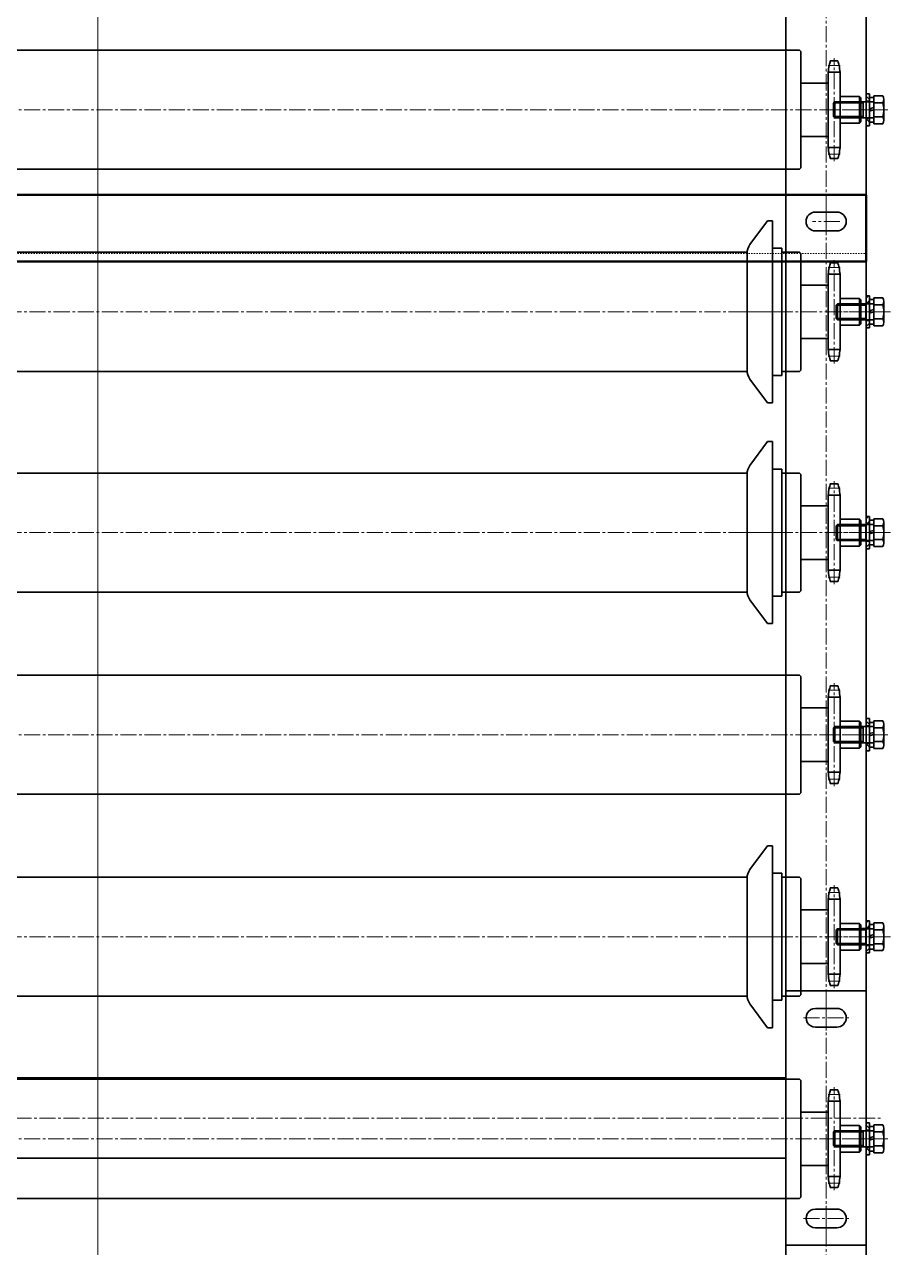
# Model space of a CAD drawing. Header units: millimetres. Extents: x -67280 to 67280, y -47520 to 47520.
# Drawn here: x -47303 to -46656, y -8034 to -7120 of the extents above; entities that cross this region are included whole.
import ezdxf

# ---------------------------------------------------------------- set-up
doc = ezdxf.new("R2010")
doc.units = ezdxf.units.MM
doc.linetypes.add('点画线', pattern=[18, 12, -2, 2, -2])
doc.linetypes.add('虚线', pattern=[2, 1, -1])
for name, color, linetype, lineweight in [('ACAD细实线', 2, 'Continuous', 18), ('EB0', 7, 'Continuous', 35), ('EB0_1', 7, 'Continuous', 35), ('中心线层', 1, '点画线', 18), ('粗实线层', 7, 'Continuous', 35), ('虚线层', 100, '虚线', 18)]:
    doc.layers.add(name, color=color, linetype=linetype, lineweight=lineweight)

# ---------------------------------------------------------------- blocks, each defined once
blk = doc.blocks.new('*X1842')
at = {"layer": 'EB0', "linetype": '点画线', "lineweight": 18}
for p, q in [((25, 1636.5), (25, 1713.5)), ((20.55, 1708.17), (29.45, 1708.17)), ((-1101.93, 1675), (63.1, 1675)), ((65.1, 1675), (21.6, 1675)), ((48.5, 1675), (57.6, 1675)), ((20.55, 1641.84), (29.45, 1641.84)), ((20.55, 1557.17), (29.45, 1557.17)), ((25, 1485.5), (25, 1562.5)), ((-1097.93, 1524), (67.1, 1524)), ((-18, 1524), (-42.98, 1524)), ((67.1, 1524), (23.6, 1524)), ((48.5, 1524), (57.6, 1524)), ((20.55, 1490.84), (29.45, 1490.84)), ((20.55, 1392.17), (29.45, 1392.17)), ((25, 1320.5), (25, 1397.5)), ((-1097.93, 1359), (67.1, 1359)), ((-18, 1359), (-42.98, 1359)), ((67.1, 1359), (23.6, 1359)), ((48.5, 1359), (57.6, 1359)), ((20.55, 1325.84), (29.45, 1325.84)), ((25, 1169.5), (25, 1246.5)), ((20.55, 1241.17), (29.45, 1241.17)), ((-1101.93, 1208), (63.1, 1208)), ((65.1, 1208), (21.6, 1208)), ((48.5, 1208), (57.6, 1208)), ((20.55, 1174.84), (29.45, 1174.84)), ((20.55, 1090.17), (29.45, 1090.17)), ((25, 1018.5), (25, 1095.5)), ((-1097.93, 1057), (67.1, 1057)), ((-18, 1057), (-42.98, 1057)), ((67.1, 1057), (23.6, 1057)), ((48.5, 1057), (57.6, 1057)), ((20.55, 1023.84), (29.45, 1023.84)), ((25, 867.5), (25, 944.5)), ((20.55, 939.17), (29.45, 939.17)), ((-1101.93, 906), (63.1, 906)), ((65.1, 906), (21.6, 906)), ((48.5, 906), (57.6, 906)), ((20.55, 872.84), (29.45, 872.84))]:
    blk.add_line(p, q, dxfattribs=at)
at = {"layer": 'EB0'}
for p, q in [((49, 1663), (49, 1687)), ((49, 1687), (51.5, 1687)), ((51.5, 1687), (51.5, 1663)), ((51.5, 1684.2), (51.5, 1665.8)), ((51.5, 1684.2), (54.6, 1684.2)), ((54.6, 1664.61), (54.6, 1685.39)), ((61.33, 1685.39), (54.6, 1685.39)), ((54.6, 1684.2), (54.6, 1665.8)), ((62.1, 1667.21), (62.1, 1682.79)), ((24.6, 1680.1), (25.5, 1681)), ((24.6, 1669.9), (24.6, 1680.1)), ((46.6, 1680.1), (24.6, 1680.1)), ((54.6, 1681), (25.5, 1681)), ((25.5, 1669), (25.5, 1681)), ((46.6, 1669), (46.6, 1681)), ((49, 1681.5), (51.5, 1681.5)), ((51.5, 1675.8), (54.6, 1676.63)), ((51.5, 1674.2), (51.9, 1674.31)), ((51.9, 1674.31), (54.6, 1675.03)), ((54.6, 1669), (54.6, 1681)), ((61.33, 1680.2), (54.6, 1680.2)), ((24.6, 1669.9), (25.5, 1669)), ((46.6, 1669.9), (24.6, 1669.9)), ((54.6, 1669), (25.5, 1669)), ((51.5, 1668.5), (49, 1668.5)), ((51.5, 1665.8), (54.6, 1665.8)), ((61.33, 1669.8), (54.6, 1669.8)), ((61.33, 1664.61), (54.6, 1664.61)), ((51.5, 1663), (49, 1663)), ((49, 1512), (49, 1536)), ((49, 1536), (51.5, 1536)), ((51.5, 1536), (51.5, 1512)), ((26.6, 1529.1), (27.5, 1530)), ((26.6, 1518.9), (26.6, 1529.1)), ((48.6, 1529.1), (26.6, 1529.1)), ((54.6, 1530), (27.5, 1530)), ((27.5, 1518), (27.5, 1530)), ((45, 1530.1), (49, 1530.1)), ((48.6, 1518), (48.6, 1530)), ((49, 1530.5), (51.5, 1530.5)), ((51.5, 1533.2), (51.5, 1514.8)), ((51.5, 1533.2), (54.6, 1533.2)), ((54.6, 1513.61), (54.6, 1534.39)), ((61.33, 1534.39), (54.6, 1534.39)), ((54.6, 1533.2), (54.6, 1514.8)), ((54.6, 1518), (54.6, 1530)), ((61.33, 1529.2), (54.6, 1529.2)), ((62.1, 1516.21), (62.1, 1531.79)), ((26.6, 1518.9), (27.5, 1518)), ((48.6, 1518.9), (26.6, 1518.9)), ((54.6, 1518), (27.5, 1518)), ((45, 1517.9), (49, 1517.9)), ((51.5, 1517.5), (49, 1517.5)), ((51.5, 1524.8), (54.6, 1525.63)), ((51.5, 1523.2), (51.9, 1523.31)), ((51.9, 1523.31), (54.6, 1524.03)), ((61.33, 1518.8), (54.6, 1518.8)), ((51.5, 1512), (49, 1512)), ((51.5, 1514.8), (54.6, 1514.8)), ((61.33, 1513.61), (54.6, 1513.61)), ((49, 1347), (49, 1371)), ((49, 1371), (51.5, 1371)), ((51.5, 1371), (51.5, 1347)), ((26.6, 1364.1), (27.5, 1365)), ((26.6, 1353.9), (26.6, 1364.1)), ((48.6, 1364.1), (26.6, 1364.1)), ((54.6, 1365), (27.5, 1365)), ((27.5, 1353), (27.5, 1365)), ((45, 1365.1), (49, 1365.1)), ((48.6, 1353), (48.6, 1365)), ((49, 1365.5), (51.5, 1365.5)), ((51.5, 1368.2), (51.5, 1349.8)), ((51.5, 1368.2), (54.6, 1368.2)), ((54.6, 1348.61), (54.6, 1369.39)), ((61.33, 1369.39), (54.6, 1369.39)), ((54.6, 1368.2), (54.6, 1349.8)), ((54.6, 1353), (54.6, 1365)), ((61.33, 1364.2), (54.6, 1364.2)), ((62.1, 1351.21), (62.1, 1366.79)), ((26.6, 1353.9), (27.5, 1353)), ((48.6, 1353.9), (26.6, 1353.9)), ((54.6, 1353), (27.5, 1353)), ((45, 1352.9), (49, 1352.9)), ((51.5, 1359.8), (54.6, 1360.63)), ((51.5, 1358.2), (51.9, 1358.31)), ((51.9, 1358.31), (54.6, 1359.03)), ((61.33, 1353.8), (54.6, 1353.8)), ((51.5, 1352.5), (49, 1352.5)), ((51.5, 1347), (49, 1347)), ((51.5, 1349.8), (54.6, 1349.8)), ((61.33, 1348.61), (54.6, 1348.61)), ((49, 1196), (49, 1220)), ((49, 1220), (51.5, 1220)), ((51.5, 1220), (51.5, 1196)), ((51.5, 1217.2), (51.5, 1198.8)), ((51.5, 1217.2), (54.6, 1217.2)), ((54.6, 1197.61), (54.6, 1218.39)), ((61.33, 1218.39), (54.6, 1218.39)), ((54.6, 1217.2), (54.6, 1198.8)), ((62.1, 1200.21), (62.1, 1215.79)), ((24.6, 1213.1), (25.5, 1214)), ((24.6, 1202.9), (24.6, 1213.1)), ((46.6, 1213.1), (24.6, 1213.1)), ((54.6, 1214), (25.5, 1214)), ((25.5, 1202), (25.5, 1214)), ((46.6, 1202), (46.6, 1214)), ((49, 1214.5), (51.5, 1214.5)), ((51.5, 1208.8), (54.6, 1209.63)), ((51.5, 1207.2), (51.9, 1207.31)), ((51.9, 1207.31), (54.6, 1208.03)), ((54.6, 1202), (54.6, 1214)), ((61.33, 1213.2), (54.6, 1213.2)), ((24.6, 1202.9), (25.5, 1202)), ((46.6, 1202.9), (24.6, 1202.9)), ((54.6, 1202), (25.5, 1202)), ((51.5, 1201.5), (49, 1201.5)), ((51.5, 1198.8), (54.6, 1198.8)), ((61.33, 1202.8), (54.6, 1202.8)), ((61.33, 1197.61), (54.6, 1197.61)), ((51.5, 1196), (49, 1196)), ((26.6, 1062.1), (27.5, 1063)), ((26.6, 1051.9), (26.6, 1062.1)), ((48.6, 1062.1), (26.6, 1062.1)), ((54.6, 1063), (27.5, 1063)), ((27.5, 1051), (27.5, 1063)), ((45, 1063.1), (49, 1063.1)), ((48.6, 1051), (48.6, 1063)), ((49, 1045), (49, 1069)), ((49, 1069), (51.5, 1069)), ((49, 1063.5), (51.5, 1063.5)), ((51.5, 1069), (51.5, 1045)), ((51.5, 1066.2), (51.5, 1047.8)), ((51.5, 1066.2), (54.6, 1066.2)), ((54.6, 1046.61), (54.6, 1067.39)), ((61.33, 1067.39), (54.6, 1067.39)), ((54.6, 1066.2), (54.6, 1047.8)), ((54.6, 1051), (54.6, 1063)), ((61.33, 1062.2), (54.6, 1062.2)), ((62.1, 1049.21), (62.1, 1064.79)), ((26.6, 1051.9), (27.5, 1051)), ((48.6, 1051.9), (26.6, 1051.9)), ((51.5, 1057.8), (54.6, 1058.63)), ((51.5, 1056.2), (51.9, 1056.31)), ((51.9, 1056.31), (54.6, 1057.03)), ((61.33, 1051.8), (54.6, 1051.8)), ((54.6, 1051), (27.5, 1051)), ((45, 1050.9), (49, 1050.9)), ((51.5, 1050.5), (49, 1050.5)), ((51.5, 1045), (49, 1045)), ((51.5, 1047.8), (54.6, 1047.8)), ((61.33, 1046.61), (54.6, 1046.61)), ((49, 894), (49, 918)), ((49, 918), (51.5, 918)), ((51.5, 918), (51.5, 894)), ((51.5, 915.2), (51.5, 896.8)), ((51.5, 915.2), (54.6, 915.2)), ((54.6, 895.61), (54.6, 916.39)), ((61.33, 916.39), (54.6, 916.39)), ((54.6, 915.2), (54.6, 896.8)), ((24.6, 911.1), (25.5, 912)), ((24.6, 900.9), (24.6, 911.1)), ((46.6, 911.1), (24.6, 911.1)), ((54.6, 912), (25.5, 912)), ((25.5, 900), (25.5, 912)), ((46.6, 900), (46.6, 912)), ((49, 912.5), (51.5, 912.5)), ((51.5, 906.8), (54.6, 907.63)), ((51.5, 905.2), (51.9, 905.31)), ((51.9, 905.31), (54.6, 906.03)), ((54.6, 900), (54.6, 912)), ((61.33, 911.2), (54.6, 911.2)), ((62.1, 898.21), (62.1, 913.79)), ((24.6, 900.9), (25.5, 900)), ((46.6, 900.9), (24.6, 900.9)), ((54.6, 900), (25.5, 900)), ((51.5, 899.5), (49, 899.5)), ((51.5, 896.8), (54.6, 896.8)), ((61.33, 900.8), (54.6, 900.8)), ((51.5, 894), (49, 894)), ((61.33, 895.61), (54.6, 895.61))]:
    blk.add_line(p, q, dxfattribs=at)
at = {"layer": 'EB0', "linetype": 'Continuous', "lineweight": 18}
for p, q in [((49, 1685.21), (51.5, 1682.71)), ((49, 1668.24), (51.5, 1665.74)), ((49, 1664), (50, 1663)), ((49, 1534.29), (50.71, 1536)), ((49.45, 1530.5), (51.5, 1532.55)), ((49, 1513.08), (51.5, 1515.58)), ((49, 1369.29), (50.71, 1371)), ((49.45, 1365.5), (51.5, 1367.55)), ((49, 1348.08), (51.5, 1350.58)), ((49, 1218.21), (51.5, 1215.71)), ((49, 1201.24), (51.5, 1198.74)), ((49, 1197), (50, 1196)), ((49, 1067.29), (50.71, 1069)), ((49.45, 1063.5), (51.5, 1065.55)), ((49, 1046.08), (51.5, 1048.58)), ((49, 916.21), (51.5, 913.71)), ((49, 899.24), (51.5, 896.74)), ((49, 895), (50, 894))]:
    blk.add_line(p, q, dxfattribs=at)
at = {"layer": 'EB0', "color": 1, "linetype": '点画线', "lineweight": 18}
for p, q in [((46, 1675), (54.5, 1675)), ((48, 1524), (56.5, 1524)), ((48, 1359), (56.5, 1359)), ((46, 1208), (54.5, 1208)), ((48, 1057), (56.5, 1057)), ((46, 906), (54.5, 906))]:
    blk.add_line(p, q, dxfattribs=at)
at = {"layer": 'EB0', "linetype": 'Continuous', "lineweight": 50}
for p, q in [((49, 1611.49), (-1099, 1611.49)), ((49, 1611.49), (49, 1561.5)), ((-1099, 1561.5), (49, 1561.49))]:
    blk.add_line(p, q, dxfattribs=at)
at = {"layer": 'EB0'}
for centre, radius, start, end in [((57.31, 1682.79), 4.79, 327.13277, 32.86723), ((44.1, 1675), 18, 343.22135, 16.77865), ((57.31, 1667.21), 4.79, 327.13277, 32.86723), ((57.31, 1531.79), 4.79, 327.13277, 32.86723), ((44.1, 1524), 18, 343.22135, 16.77865), ((57.31, 1516.21), 4.79, 327.13277, 32.86723), ((57.31, 1366.79), 4.79, 327.13277, 32.86723), ((44.1, 1359), 18, 343.22135, 16.77865), ((57.31, 1351.21), 4.79, 327.13277, 32.86723), ((57.31, 1215.79), 4.79, 327.13277, 32.86723), ((44.1, 1208), 18, 343.22135, 16.77865), ((57.31, 1200.21), 4.79, 327.13277, 32.86723), ((57.31, 1064.79), 4.79, 327.13277, 32.86723), ((44.1, 1057), 18, 343.22135, 16.77865), ((57.31, 1049.21), 4.79, 327.13277, 32.86723), ((57.31, 913.79), 4.79, 327.13277, 32.86723), ((44.1, 906), 18, 343.22135, 16.77865), ((57.31, 898.21), 4.79, 327.13277, 32.86723)]:
    blk.add_arc(centre, radius, start, end, dxfattribs=at)
at = {"layer": 'EB0_1'}
for p, q in [((-11, -108.5), (-11, 3591.5)), ((49, 3591.5), (49, -108.5)), ((-11, 826.5), (-11, 1016.5)), ((-11, 1016.5), (49, 1016.5)), ((49, 826.5), (49, 1016.5)), ((11, 1003.5), (27, 1003.5)), ((27, 989.5), (11, 989.5)), ((-1039, 951.5), (-11, 951.5)), ((-1039, 891.5), (-11, 891.5)), ((27, 853.5), (11, 853.5)), ((11, 839.5), (27, 839.5)), ((-11, 826.5), (49, 826.5))]:
    blk.add_line(p, q, dxfattribs=at)
at = {"layer": 'EB0_1', "linetype": 'Continuous', "lineweight": 35}
for p, q in [((29.45, 1514), (44, 1514)), ((29.45, 1349), (44, 1349)), ((29.45, 1047), (44, 1047))]:
    blk.add_line(p, q, dxfattribs=at)
at = {"layer": 'EB0_1'}
for centre, start, end in [((11, 996.5), 89.99999, 270), ((27, 996.5), 269.99999, 89.99999), ((11, 846.5), 90, 270.00001), ((27, 846.5), 270, 90)]:
    blk.add_arc(centre, 7, start, end, dxfattribs=at)
at = {"layer": '中心线层'}
blk.add_line((-525, 3691.5), (-525, -111.5), dxfattribs=at)
at = {"layer": '中心线层', "linetype": '点画线', "lineweight": 18}
for p, q in [((19, 3591.5), (19, -108.5)), ((19, 1601.75), (19, 1581.25)), ((29.25, 1591.5), (8.75, 1591.5)), ((19, 1006), (19, 987)), ((2.06, 996.5), (37.01, 996.5)), ((-1108.47, 921.5), (60.21, 921.5)), ((19, 837), (19, 856)), ((2.06, 846.5), (37.01, 846.5))]:
    blk.add_line(p, q, dxfattribs=at)
at = {"layer": '粗实线层', "linetype": 'Continuous', "lineweight": 35}
for p, q in [((-1, 1719.5), (-1049, 1719.5)), ((-1, 1719.5), (0, 1718.5)), ((0, 1718.5), (0, 1631.5)), ((27.87, 1711.5), (22.13, 1711.5)), ((20.55, 1703.09), (29.45, 1703.09)), ((20.55, 1646.92), (20.55, 1703.09)), ((29.45, 1703.09), (29.45, 1646.92)), ((20.55, 1695), (0, 1695)), ((29.45, 1685), (44, 1685)), ((44, 1685), (29.45, 1685)), ((45, 1684), (44, 1685)), ((44, 1665), (44, 1685)), ((45, 1666), (45, 1684)), ((29.45, 1665), (44, 1665)), ((44, 1665), (29.45, 1665)), ((44, 1665), (45, 1666)), ((20.55, 1655), (0, 1655)), ((20.55, 1646.92), (29.45, 1646.92)), ((27.87, 1638.5), (22.13, 1638.5)), ((-1, 1630.5), (-1049, 1630.5)), ((-1, 1630.5), (0, 1631.5)), ((-37.85, 1574.21), (-24.73, 1592)), ((-21, 1592), (-24.73, 1592)), ((-21, 1456), (-21, 1592)), ((-40, 1568.5), (-1010, 1568.5)), ((-40, 1480.32), (-40, 1567.68)), ((-14, 1571.5), (-21, 1571.5)), ((-14, 1571.5), (-14, 1476.5)), ((-1, 1568.5), (-14, 1568.5)), ((-1, 1568.5), (0, 1567.5)), ((0, 1567.5), (0, 1480.5)), ((27.87, 1560.5), (22.13, 1560.5)), ((20.55, 1552.09), (29.45, 1552.09)), ((20.55, 1495.92), (20.55, 1552.09)), ((29.45, 1552.09), (29.45, 1495.92)), ((20.55, 1544), (0, 1544)), ((29.45, 1534), (44, 1534)), ((44, 1534), (29.45, 1534)), ((45, 1533), (44, 1534)), ((44, 1514), (44, 1534)), ((45, 1515), (45, 1533)), ((44, 1514), (29.45, 1514)), ((44, 1514), (45, 1515)), ((20.55, 1504), (0, 1504)), ((20.55, 1495.92), (29.45, 1495.92)), ((27.87, 1487.5), (22.13, 1487.5)), ((-40, 1479.5), (-1010, 1479.5)), ((-37.85, 1473.79), (-24.73, 1456)), ((-14, 1476.5), (-21, 1476.5)), ((-1, 1479.5), (-14, 1479.5)), ((-1, 1479.5), (0, 1480.5)), ((-21, 1456), (-24.73, 1456)), ((-37.85, 1409.21), (-24.73, 1427)), ((-21, 1427), (-24.73, 1427)), ((-21, 1291), (-21, 1427)), ((-40, 1403.5), (-1010, 1403.5)), ((-40, 1315.32), (-40, 1402.68)), ((-14, 1406.5), (-21, 1406.5)), ((-14, 1406.5), (-14, 1311.5)), ((-1, 1403.5), (-14, 1403.5)), ((-1, 1403.5), (0, 1402.5)), ((0, 1402.5), (0, 1315.5)), ((27.87, 1395.5), (22.13, 1395.5)), ((20.55, 1387.09), (29.45, 1387.09)), ((20.55, 1330.92), (20.55, 1387.09)), ((29.45, 1387.09), (29.45, 1330.92)), ((20.55, 1379), (0, 1379)), ((29.45, 1369), (44, 1369)), ((44, 1369), (29.45, 1369)), ((45, 1368), (44, 1369)), ((44, 1349), (44, 1369)), ((45, 1350), (45, 1368)), ((44, 1349), (29.45, 1349)), ((44, 1349), (45, 1350)), ((20.55, 1339), (0, 1339)), ((20.55, 1330.92), (29.45, 1330.92)), ((27.87, 1322.5), (22.13, 1322.5)), ((-40, 1314.5), (-1010, 1314.5)), ((-37.85, 1308.79), (-24.73, 1291)), ((-14, 1311.5), (-21, 1311.5)), ((-1, 1314.5), (-14, 1314.5)), ((-1, 1314.5), (0, 1315.5)), ((-21, 1291), (-24.73, 1291)), ((-1, 1252.5), (-1049, 1252.5)), ((-1, 1252.5), (0, 1251.5)), ((0, 1251.5), (0, 1164.5)), ((27.87, 1244.5), (22.13, 1244.5)), ((20.55, 1236.09), (29.45, 1236.09)), ((20.55, 1179.92), (20.55, 1236.09)), ((29.45, 1236.09), (29.45, 1179.92)), ((20.55, 1228), (0, 1228)), ((29.45, 1218), (44, 1218)), ((44, 1218), (29.45, 1218)), ((45, 1217), (44, 1218)), ((44, 1198), (44, 1218)), ((45, 1199), (45, 1217)), ((29.45, 1198), (44, 1198)), ((44, 1198), (29.45, 1198)), ((44, 1198), (45, 1199)), ((20.55, 1188), (0, 1188)), ((20.55, 1179.92), (29.45, 1179.92)), ((27.87, 1171.5), (22.13, 1171.5)), ((-1, 1163.5), (-1049, 1163.5)), ((-1, 1163.5), (0, 1164.5)), ((-37.85, 1107.21), (-24.73, 1125)), ((-21, 1125), (-24.73, 1125)), ((-21, 989), (-21, 1125)), ((-40, 1101.5), (-1010, 1101.5)), ((-40, 1013.32), (-40, 1100.68)), ((-14, 1104.5), (-21, 1104.5)), ((-14, 1104.5), (-14, 1009.5)), ((-1, 1101.5), (-14, 1101.5)), ((-1, 1101.5), (0, 1100.5)), ((0, 1100.5), (0, 1013.5)), ((27.87, 1093.5), (22.13, 1093.5)), ((20.55, 1085.09), (29.45, 1085.09)), ((20.55, 1028.92), (20.55, 1085.09)), ((29.45, 1085.09), (29.45, 1028.92)), ((20.55, 1077), (0, 1077)), ((29.45, 1067), (44, 1067)), ((44, 1067), (29.45, 1067)), ((45, 1066), (44, 1067)), ((44, 1047), (44, 1067)), ((45, 1048), (45, 1066)), ((44, 1047), (29.45, 1047)), ((44, 1047), (45, 1048)), ((20.55, 1037), (0, 1037)), ((20.55, 1028.92), (29.45, 1028.92)), ((27.87, 1020.5), (22.13, 1020.5)), ((-40, 1012.5), (-1010, 1012.5)), ((-37.85, 1006.79), (-24.73, 989)), ((-14, 1009.5), (-21, 1009.5)), ((-1, 1012.5), (-14, 1012.5)), ((-1, 1012.5), (0, 1013.5)), ((-21, 989), (-24.73, 989)), ((-1, 950.5), (-1049, 950.5)), ((-1, 950.5), (0, 949.5)), ((0, 949.5), (0, 862.5)), ((27.87, 942.5), (22.13, 942.5)), ((20.55, 934.09), (29.45, 934.09)), ((20.55, 877.92), (20.55, 934.09)), ((29.45, 934.09), (29.45, 877.92)), ((20.55, 926), (0, 926)), ((29.45, 916), (44, 916)), ((44, 916), (29.45, 916)), ((45, 915), (44, 916)), ((44, 896), (44, 916)), ((45, 897), (45, 915)), ((29.45, 896), (44, 896)), ((44, 896), (29.45, 896)), ((44, 896), (45, 897)), ((20.55, 886), (0, 886)), ((20.55, 877.92), (29.45, 877.92)), ((27.87, 869.5), (22.13, 869.5)), ((-1, 861.5), (-1049, 861.5)), ((-1, 861.5), (0, 862.5))]:
    blk.add_line(p, q, dxfattribs=at)
at = {"layer": '粗实线层'}
for p, q in [((49, 1611.49), (49, 1561.49)), ((11, 1598.5), (27, 1598.5)), ((11, 1584.5), (27, 1584.5))]:
    blk.add_line(p, q, dxfattribs=at)
for centre, start, end in [((11, 1591.5), 90, 270), ((27, 1591.5), 270, 90)]:
    blk.add_arc(centre, 7, start, end, dxfattribs=at)
at = {"layer": '粗实线层', "linetype": 'Continuous', "lineweight": 35}
for centre, start, end in [((-29, 1567.68), 143.58722, 180), ((-29, 1480.32), 180, 216.41278), ((-29, 1402.68), 143.58722, 180), ((-29, 1315.32), 180, 216.41278), ((-29, 1100.68), 143.58722, 180), ((-29, 1013.32), 180, 216.41278)]:
    blk.add_arc(centre, 11, start, end, dxfattribs=at)
for points, knots in [([(22.13, 1711.5), (21.85, 1710.39), (21.14, 1707.62), (20.77, 1704.79), (20.55, 1703.09)], [0, 0, 0, 0, 4239.78065, 10595.981673, 10595.981673, 10595.981673, 10595.981673]), ([(27.87, 1711.5), (28.15, 1710.39), (28.86, 1707.62), (29.23, 1704.79), (29.45, 1703.09)], [0, 0, 0, 0, 4230.314693, 10572.324527, 10572.324527, 10572.324527, 10572.324527]), ([(22.13, 1638.5), (21.85, 1639.61), (21.14, 1642.38), (20.77, 1645.21), (20.55, 1646.92)], [0, 0, 0, 0, 4075.697339, 10185.907686, 10185.907686, 10185.907686, 10185.907686]), ([(27.87, 1638.5), (28.15, 1639.61), (28.86, 1642.38), (29.23, 1645.21), (29.45, 1646.92)], [0, 0, 0, 0, 4066.247757, 10162.291466, 10162.291466, 10162.291466, 10162.291466]), ([(22.13, 1560.5), (21.85, 1559.39), (21.14, 1556.62), (20.77, 1553.79), (20.55, 1552.09)], [0, 0, 0, 0, 3862.620213, 9653.389258, 9653.389258, 9653.389258, 9653.389258]), ([(27.87, 1560.5), (28.15, 1559.39), (28.86, 1556.62), (29.23, 1553.79), (29.45, 1552.09)], [0, 0, 0, 0, 3853.170835, 9629.773548, 9629.773548, 9629.773548, 9629.773548]), ([(22.13, 1487.5), (21.85, 1488.61), (21.14, 1491.38), (20.77, 1494.21), (20.55, 1495.92)], [0, 0, 0, 0, 3698.54104, 9243.325614, 9243.325614, 9243.325614, 9243.325614]), ([(27.87, 1487.5), (28.15, 1488.61), (28.86, 1491.38), (29.23, 1494.21), (29.45, 1495.92)], [0, 0, 0, 0, 3689.110464, 9219.75689, 9219.75689, 9219.75689, 9219.75689]), ([(22.13, 1395.5), (21.85, 1394.39), (21.14, 1391.62), (20.77, 1388.79), (20.55, 1387.09)], [0, 0, 0, 0, 3450.495892, 8623.41575, 8623.41575, 8623.41575, 8623.41575]), ([(27.87, 1395.5), (28.15, 1394.39), (28.86, 1391.62), (29.23, 1388.79), (29.45, 1387.09)], [0, 0, 0, 0, 3441.068799, 8599.855733, 8599.855733, 8599.855733, 8599.855733]), ([(22.13, 1322.5), (21.85, 1323.61), (21.14, 1326.38), (20.77, 1329.21), (20.55, 1330.92)], [0, 0, 0, 0, 3286.422564, 8213.366713, 8213.366713, 8213.366713, 8213.366713]), ([(27.87, 1322.5), (28.15, 1323.61), (28.86, 1326.38), (29.23, 1329.21), (29.45, 1330.92)], [0, 0, 0, 0, 3277.017774, 8189.862435, 8189.862435, 8189.862435, 8189.862435]), ([(22.13, 1244.5), (21.85, 1243.39), (21.14, 1240.62), (20.77, 1237.79), (20.55, 1236.09)], [0, 0, 0, 0, 3073.345545, 7680.848552, 7680.848552, 7680.848552, 7680.848552]), ([(27.87, 1244.5), (28.15, 1243.39), (28.86, 1240.62), (29.23, 1237.79), (29.45, 1236.09)], [0, 0, 0, 0, 3063.944117, 7657.352677, 7657.352677, 7657.352677, 7657.352677]), ([(22.13, 1171.5), (21.85, 1172.61), (21.14, 1175.38), (20.77, 1178.21), (20.55, 1179.92)], [0, 0, 0, 0, 2909.279355, 7270.817355, 7270.817355, 7270.817355, 7270.817355]), ([(27.87, 1171.5), (28.15, 1172.61), (28.86, 1175.38), (29.23, 1178.21), (29.45, 1179.92)], [0, 0, 0, 0, 2899.904614, 7247.388173, 7247.388173, 7247.388173, 7247.388173]), ([(22.13, 1093.5), (21.85, 1092.39), (21.14, 1089.62), (20.77, 1086.79), (20.55, 1085.09)], [0, 0, 0, 0, 2696.203206, 6738.301369, 6738.301369, 6738.301369, 6738.301369]), ([(27.87, 1093.5), (28.15, 1092.39), (28.86, 1089.62), (29.23, 1086.79), (29.45, 1085.09)], [0, 0, 0, 0, 2686.834677, 6714.887713, 6714.887713, 6714.887713, 6714.887713]), ([(22.13, 1020.5), (21.85, 1021.61), (21.14, 1024.38), (20.77, 1027.21), (20.55, 1028.92)], [0, 0, 0, 0, 2532.146813, 6328.294656, 6328.294656, 6328.294656, 6328.294656]), ([(27.87, 1020.5), (28.15, 1021.61), (28.86, 1024.38), (29.23, 1027.21), (29.45, 1028.92)], [0, 0, 0, 0, 2522.811146, 6304.963128, 6304.963128, 6304.963128, 6304.963128]), ([(22.13, 942.5), (21.85, 941.39), (21.14, 938.62), (20.77, 935.79), (20.55, 934.09)], [0, 0, 0, 0, 2319.072783, 5795.783965, 5795.783965, 5795.783965, 5795.783965]), ([(27.87, 942.5), (28.15, 941.39), (28.86, 938.62), (29.23, 935.79), (29.45, 934.09)], [0, 0, 0, 0, 2309.747945, 5772.479501, 5772.479501, 5772.479501, 5772.479501]), ([(22.13, 869.5), (21.85, 870.61), (21.14, 873.38), (20.77, 876.21), (20.55, 877.92)], [0, 0, 0, 0, 2155.030547, 5385.812632, 5385.812632, 5385.812632, 5385.812632]), ([(27.87, 869.5), (28.15, 870.61), (28.86, 873.38), (29.23, 876.21), (29.45, 877.92)], [0, 0, 0, 0, 2145.747767, 5362.613278, 5362.613278, 5362.613278, 5362.613278])]:
    blk.add_open_spline(points, degree=3, knots=knots, dxfattribs=at)
at = {"layer": '虚线层'}
blk.add_line((-1099, 1567.49), (49, 1567.49), dxfattribs=at)

msp = doc.modelspace()

# ---------------------------------------------------------------- linework, layer by layer
at = {"layer": '中心线层', "linetype": '点画线', "lineweight": 18}
msp.add_line((-47247.969, -22181.308), (-47247.969, -4818.458), dxfattribs=at)

# ---------------------------------------------------------------- next in the draw order: block references
at = {"layer": 'ACAD细实线'}
msp.add_blockref('*X1842', (-46722.969, -8858.809), dxfattribs=at)

doc.saveas('drawing.dxf')
